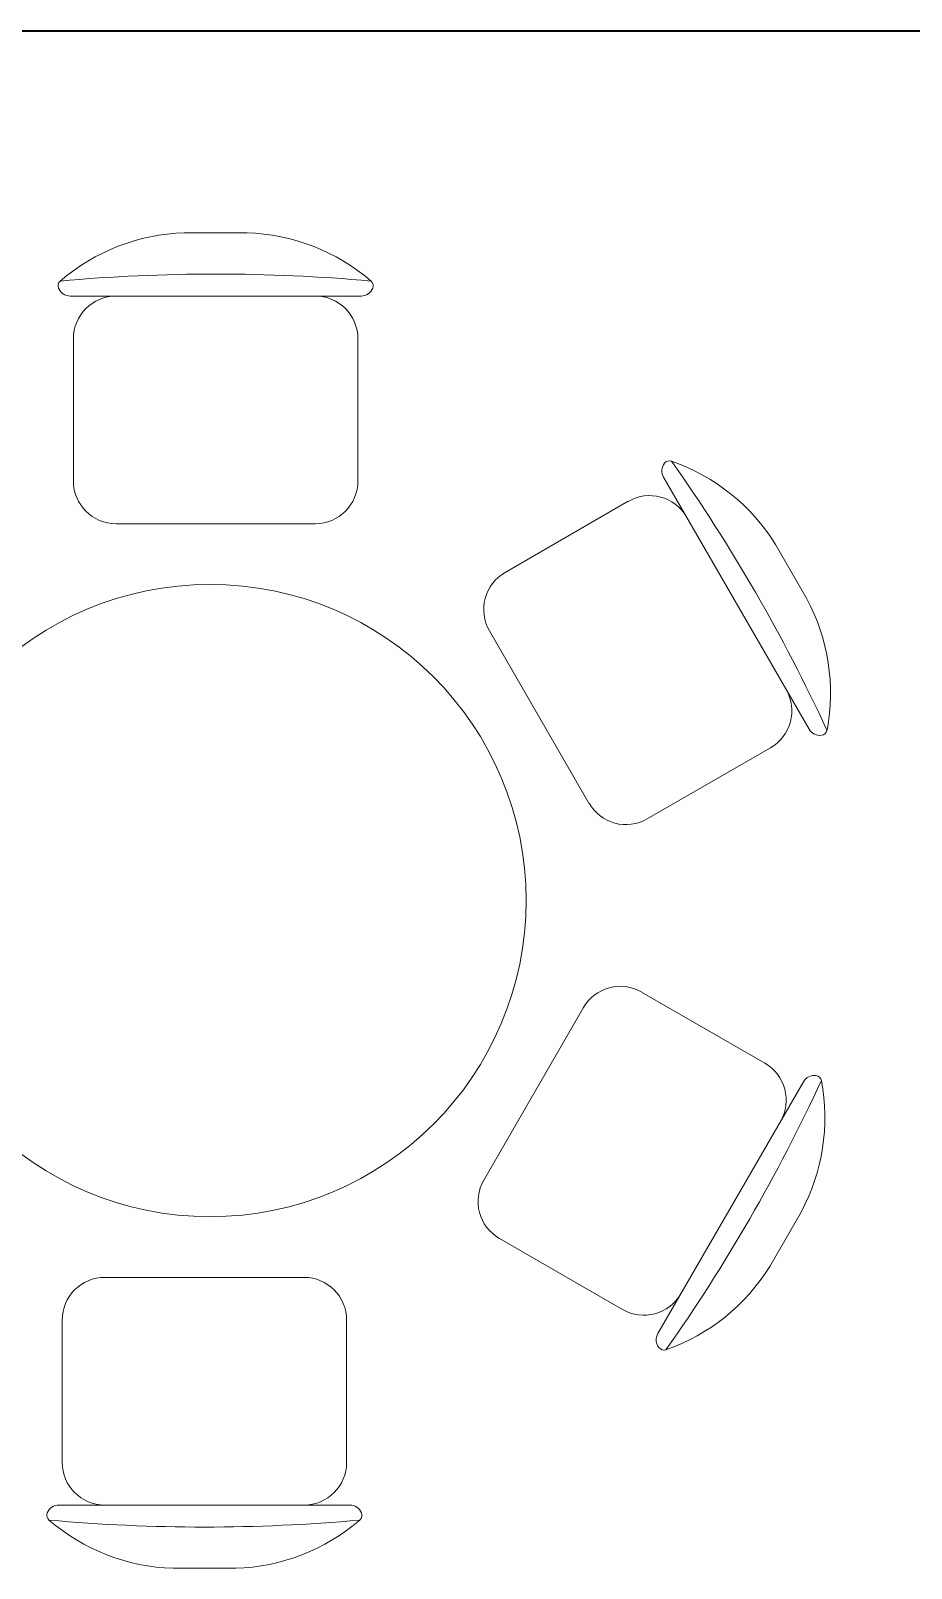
# Model space of a CAD drawing. Header units: millimetres. Extents: x 3491 to 3974, y 1583 to 1976.
# Drawn here: x 3951.542 to 3952.934, y 1959.43 to 1961.862 of the extents above; entities that cross this region are included whole.
import ezdxf

# ---------------------------------------------------------------- set-up
doc = ezdxf.new("R2010")
doc.units = ezdxf.units.MM
doc.layers.add('FURNITURE', color=220, linetype='Continuous', lineweight=5)
doc.layers.add('Muro1', color=162, linetype='Continuous', lineweight=40)
doc.styles.get("Standard").update_dxf_attribs({"font": 'arial.ttf'})

msp = doc.modelspace()

# ---------------------------------------------------------------- linework, layer by layer
at = {"layer": 'FURNITURE', "linetype": 'ByBlock'}
for p, q in [((3951.7844, 1961.5419), (3951.8836, 1961.5419)), ((3951.604, 1961.4419), (3952.064, 1961.4419)), ((3951.609, 1961.3744), (3951.609, 1961.1494)), ((3952.059, 1961.3744), (3952.059, 1961.1494)), ((3952.5425, 1961.1554), (3952.7725, 1960.757)), ((3952.4866, 1961.1173), (3952.2917, 1961.0048)), ((3951.6765, 1961.0819), (3951.9915, 1961.0819)), ((3952.7193, 1961.0491), (3952.7689, 1960.9633)), ((3952.267, 1960.9126), (3952.4245, 1960.6398)), ((3952.7116, 1960.7276), (3952.5167, 1960.6151)), ((3952.7026, 1960.2287), (3952.5078, 1960.3412)), ((3952.4156, 1960.3165), (3952.2581, 1960.0437)), ((3952.7636, 1960.1993), (3952.5336, 1959.8009)), ((3952.76, 1959.993), (3952.7104, 1959.9072)), ((3952.4776, 1959.839), (3952.2828, 1959.9515)), ((3951.9737, 1959.8898), (3951.6587, 1959.8898)), ((3951.5912, 1959.5973), (3951.5912, 1959.8223)), ((3952.0412, 1959.5973), (3952.0412, 1959.8223)), ((3952.0462, 1959.5298), (3951.5862, 1959.5298)), ((3951.8657, 1959.4298), (3951.7666, 1959.4298))]:
    msp.add_line(p, q, dxfattribs=at)
msp.add_circle((3951.8251, 1960.4859), 0.5, dxfattribs=at)
for centre, radius, start, end in [((3951.7942, 1961.2265), 0.3156, 91.7651, 130.7265), ((3951.8738, 1961.2265), 0.3156, 49.2735, 88.2349), ((3951.5948, 1961.4581), 0.01, 130.7265, 202.67), ((3951.834, 1958.7641), 2.7127, 84.8023, 95.1977), ((3952.0732, 1961.4581), 0.01, 337.33, 49.2735), ((3951.604, 1961.4619), 0.02, 202.67, 270), ((3951.6765, 1961.3744), 0.0675, 90, 180), ((3951.9915, 1961.3744), 0.0675, 0, 90), ((3952.064, 1961.4619), 0.02, 270, 337.33), ((3952.5598, 1961.1654), 0.02, 142.67, 210), ((3952.5519, 1961.1714), 0.01, 70.7265, 142.67), ((3952.451, 1960.883), 0.3156, 31.7651, 70.7265), ((3950.3384, 1959.6173), 2.7127, 24.8023, 35.1977), ((3951.6765, 1961.1494), 0.0675, 180, 270), ((3951.9915, 1961.1494), 0.0675, 270, 0), ((3952.5203, 1961.0588), 0.0675, 30, 120), ((3952.3255, 1960.9463), 0.0675, 120, 210), ((3952.4909, 1960.814), 0.3156, 349.2735, 28.2349), ((3952.6778, 1960.786), 0.0675, 300, 30), ((3952.7898, 1960.767), 0.02, 210, 277.33), ((3952.7911, 1960.7571), 0.01, 277.33, 349.2735), ((3952.483, 1960.6735), 0.0675, 210, 300), ((3952.474, 1960.2828), 0.0675, 60, 150), ((3952.6689, 1960.1703), 0.0675, 330, 60), ((3950.3295, 1961.339), 2.7127, 324.8023, 335.1977), ((3952.4819, 1960.1423), 0.3156, 331.7651, 10.7265), ((3952.7809, 1960.1893), 0.02, 82.67, 150), ((3952.7822, 1960.1992), 0.01, 10.7265, 82.67), ((3952.3165, 1960.01), 0.0675, 150, 240), ((3952.4421, 1960.0733), 0.3156, 289.2735, 328.2349), ((3951.6587, 1959.8223), 0.0675, 90, 180), ((3951.9737, 1959.8223), 0.0675, 0, 90), ((3952.5114, 1959.8975), 0.0675, 240, 330), ((3952.5509, 1959.7909), 0.02, 150, 217.33), ((3952.543, 1959.7849), 0.01, 217.33, 289.2735), ((3951.6587, 1959.5973), 0.0675, 180, 270), ((3951.9737, 1959.5973), 0.0675, 270, 0), ((3951.5769, 1959.5137), 0.01, 157.33, 229.2735), ((3951.5862, 1959.5098), 0.02, 90, 157.33), ((3952.0462, 1959.5098), 0.02, 22.67, 90), ((3952.0554, 1959.5137), 0.01, 310.7265, 22.67), ((3951.8162, 1962.2076), 2.7127, 264.8023, 275.1977), ((3951.7763, 1959.7452), 0.3156, 229.2735, 268.2349), ((3951.856, 1959.7452), 0.3156, 271.7651, 310.7265)]:
    msp.add_arc(centre, radius, start, end, dxfattribs=at)
at = {"layer": 'Muro1'}
msp.add_lwpolyline([(3950.4264, 1961.8615), (3953.8664, 1961.8615)], dxfattribs=at)

# ---------------------------------------------------------------- texts
at = {"layer": 'FURNITURE', "linetype": 'ByBlock', "text_generation_flag": 4, "width": 0.8, "flags": 9}
for tag, s in [('XSIZE', '1963'), ('YSIZE', '2112')]:
    msp.add_attdef(tag, (3951.8251, 1960.4859), s, height=0.000056, rotation=180, dxfattribs=at)

doc.saveas('drawing.dxf')
